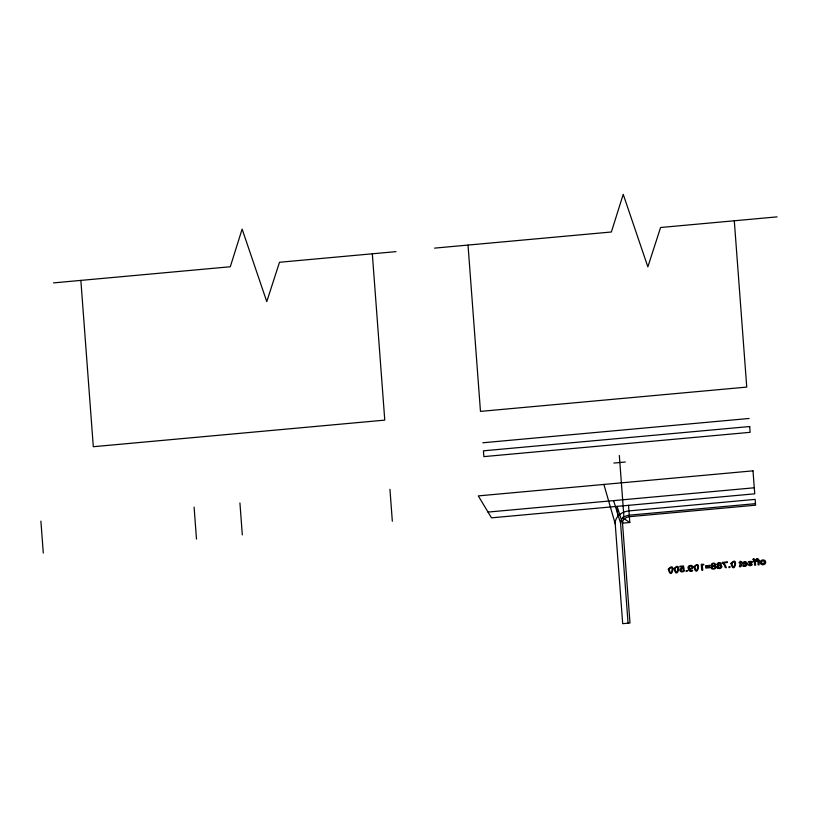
<?xml version="1.0" encoding="UTF-8"?>
<svg xmlns="http://www.w3.org/2000/svg" width="818" height="818" viewBox="0 0 818 818"><rect width="100%" height="100%" fill="white"/><g stroke="black" fill="none" stroke-linecap="round" stroke-linejoin="round"><path stroke-width="1.23" d="M739.38 566.537L739.472 565.974M746.139 563.408L743.644 563.53A1.319 1.043 -6.8 0 1 744.789 562.324M742.979 565.841L743.327 565.299A2.27 1.8 -6.8 0 0 744.881 565.565M683.327 569.205L684.134 569.062L683.48 565.933L679.86 566.26L679.911 566.925L682.703 566.669L683.061 568.305A2.096 1.667 -6.8 0 0 681.885 568.081M739.84 565.995L740.178 562.856L739.165 562.948L739.114 562.324L740.137 562.232L740.055 561.199L741.967 562.068L741.159 562.764L741.353 565.35M53.507 282.895L230.287 266.76L242.128 229.112L266.77 301.617L279.5 262.271L396.014 251.637M434.593 248.12L611.373 231.995L623.214 194.336L647.856 266.852L660.586 227.506L777.1 216.872M482.824 442.773L749.094 418.479M613.827 463.06L625.289 462.017M488.009 512.078L754.278 487.784M755.474 503.663L629.267 515.176A9.254 7.342 -6.8 0 0 620.606 523.336L628.071 623.173M628.531 505.33L629.809 522.497L622.518 523.162L617.069 506.373L617.805 516.219M690.637 565.821L689.462 566.424L689.298 567.978A1.534 1.217 -6.8 0 0 690.76 568.479M629.809 522.497L622.917 517.917L623.837 515.667L619.328 455.411M761.998 563.582L763.767 563.714L764.411 562.242M692.59 570.739L692.386 570.146A3.047 2.413 -6.8 0 1 691.118 570.473C687.662 569.134 690.402 569.124 692.437 568.459C695.095 564.164 686.036 564.338 688.388 569.021A2.883 2.28 -6.8 0 0 691.098 571.353M613.612 500.616L620.606 523.336M603.889 484.45L615.218 523.827L622.692 623.664L629.993 622.999L622.518 523.162A7.331 5.818 -6.8 0 1 629.379 516.7L755.587 505.187L755.147 499.379L628.95 510.902A14.652 11.626 -6.8 0 0 615.218 523.827M756.405 559.44L756.599 558.776A2.239 1.779 -6.8 0 1 756.957 558.725A1.83 1.452 -6.8 0 1 758.848 559.982L759.697 561.076L758.859 561.158L759.135 564.829L758.153 564.911L757.877 561.24L756.762 561.342L756.711 560.719L757.795 560.074A1.022 0.808 -6.8 0 0 756.906 559.236M752.887 559.768L753.081 559.103A2.239 1.779 -6.8 0 1 753.439 559.042M734.298 220.778L746.742 387.098L480.473 411.393L468.029 245.073M755.259 560.31L756.18 561.393L755.341 561.475L755.617 565.146L754.636 565.238L754.36 561.567L753.245 561.669L754.278 560.402M742.683 563.868L746.231 564.052A1.748 1.38 -6.8 0 1 744.942 565.739M372.323 253.805L384.767 420.125L93.303 446.71L80.859 280.4M389.941 489.297L392.333 521.209M239.93 502.978L242.322 534.89M194.101 507.16L196.484 539.072M40.9 521.138L43.293 553.05M761.538 562.334L762.253 560.913L763.961 561.087A2.587 2.055 -6.8 0 1 764.38 562.078M681.875 568.04A2.444 1.943 -6.8 0 0 680.065 570.882A2.444 1.943 -6.8 0 0 683.889 571.332A1.851 1.472 -6.8 0 0 684.277 570.156C683.582 572.201 678.776 570.473 682.069 568.745A1.36 1.084 -6.8 0 1 683.47 569.124M690.617 565.923A1.626 1.288 -6.8 0 1 690.74 568.428M692.59 570.749A3.538 2.802 -6.8 0 1 691.118 571.097M712.468 566.117A1.81 1.431 -6.8 0 1 711.149 564.931M711.425 564.911A2.065 1.646 -6.8 0 1 714.462 563.275A2.065 1.646 -6.8 0 1 714.584 566.117M711.118 567.641A1.963 1.554 -6.8 0 1 712.478 566.148M711.905 568.827A1.984 1.575 -6.8 0 1 711.22 567.641M716.128 567.16A2.495 1.984 -6.8 0 1 714.595 568.868A2.495 1.984 -6.8 0 1 712.059 568.674M714.441 565.964A1.943 1.544 -6.8 0 1 715.965 567.14M718.194 565.596A1.81 1.431 -6.8 0 1 716.875 564.41M717.141 564.389A2.065 1.646 -6.8 0 1 720.177 562.753A2.065 1.646 -6.8 0 1 720.31 565.596M717.631 568.305A1.984 1.575 -6.8 0 1 718.316 565.575M721.844 566.639A2.495 1.984 -6.8 0 1 720.321 568.346A2.495 1.984 -6.8 0 1 717.785 568.152M720.157 565.442A1.943 1.544 -6.8 0 1 721.691 566.618M740.137 566.618A1.258 0.992 -6.8 0 1 739.503 566.588M741.384 565.34A1.503 1.186 -6.8 0 1 740.178 566.792M744.82 562.293A1.513 1.196 -6.8 0 1 746.057 563.398M742.918 565.913A2.699 2.137 -6.8 0 0 745.852 565.984A2.699 2.137 -6.8 0 0 747.253 563.847A9.98 7.914 -6.8 0 0 747.192 563.561M747.1 563.571A2.536 2.014 -6.8 0 0 744.758 561.659A2.423 1.922 -6.8 0 0 742.621 563.878M753.439 558.929A1.83 1.452 -6.8 0 1 755.331 560.31M753.388 559.553A1.022 0.808 -6.8 0 1 754.288 560.402M761.967 563.592A2.515 1.994 -6.8 0 1 761.578 562.508M760.331 562.559A2.679 2.127 -6.8 0 1 762.795 559.941A2.679 2.127 -6.8 0 1 765.617 562.078M765.638 562.242A2.669 2.117 -6.8 0 1 763.153 564.727A2.669 2.117 -6.8 0 1 760.331 562.723M669.277 569.011C670.627 579.727 674.901 562.968 669.277 569.011M675.003 568.49C676.67 579.287 680.29 562.181 675.003 568.49M694.891 566.669C696.599 577.539 700.147 560.269 694.891 566.669M731.946 563.295C733.347 573.939 737.529 557.344 731.946 563.203M751.313 562.447C741.721 562.119 758.879 559.215 749.339 564.737C751.364 565.248 754.206 563.725 750.505 565.698C746.548 565.657 749.227 562.999 751.313 562.539M668.316 569.134C671.558 582.539 676.67 559.931 668.316 569.134M674.032 568.612C677.263 581.987 682.396 559.451 674.032 568.612M693.93 566.792C697.13 580.197 702.335 557.6 693.93 566.792M730.975 563.418C734.237 576.823 739.308 554.205 730.975 563.418M749.697 426.526L483.428 450.82L483.857 456.618L750.126 432.323L749.697 426.526M753.01 470.841L478.295 495.902L491.475 517.835L754.738 493.816L753.01 470.841M727.161 561.946L722.263 562.395L722.314 563.019A10.879 8.63 -6.8 0 1 724.298 565.023A12.679 10.051 -6.8 0 1 725.065 567.314L726.19 567.835L726.067 567.222A11.268 8.947 -6.8 0 0 723.296 562.917L727.212 562.569L727.161 561.946M709.758 565.381L705.617 565.759L705.668 566.424L709.809 566.046L709.758 565.381M709.891 567.048L705.74 567.426L705.791 568.091L709.942 567.712L709.891 567.048M687.069 570.606L686.087 570.688L686.149 571.485L687.13 571.393L687.069 570.606M729.84 566.7L728.869 566.792L728.92 567.58L729.901 567.487L729.84 566.7M702.682 569.972L701.711 570.064L701.271 564.308L703.756 564.287L703.797 564.921L702.314 565.034L702.682 569.972M712.785 565.647A1.247 0.982 -6.8 0 0 714.584 564.635A1.247 0.982 -6.8 0 0 712.672 563.939A1.247 0.982 -6.8 0 0 712.785 565.647M712.907 568.398A1.391 1.104 -6.8 0 0 714.942 567.283A1.391 1.104 -6.8 0 0 712.805 566.485A1.391 1.104 -6.8 0 0 712.907 568.398M718.511 565.126A1.247 0.982 -6.8 0 0 720.31 564.113A1.247 0.982 -6.8 0 0 718.398 563.418A1.247 0.982 -6.8 0 0 718.511 565.126M718.623 567.876A1.391 1.104 -6.8 0 0 720.658 566.762A1.391 1.104 -6.8 0 0 718.521 565.964A1.391 1.104 -6.8 0 0 718.623 567.876"/></g></svg>
